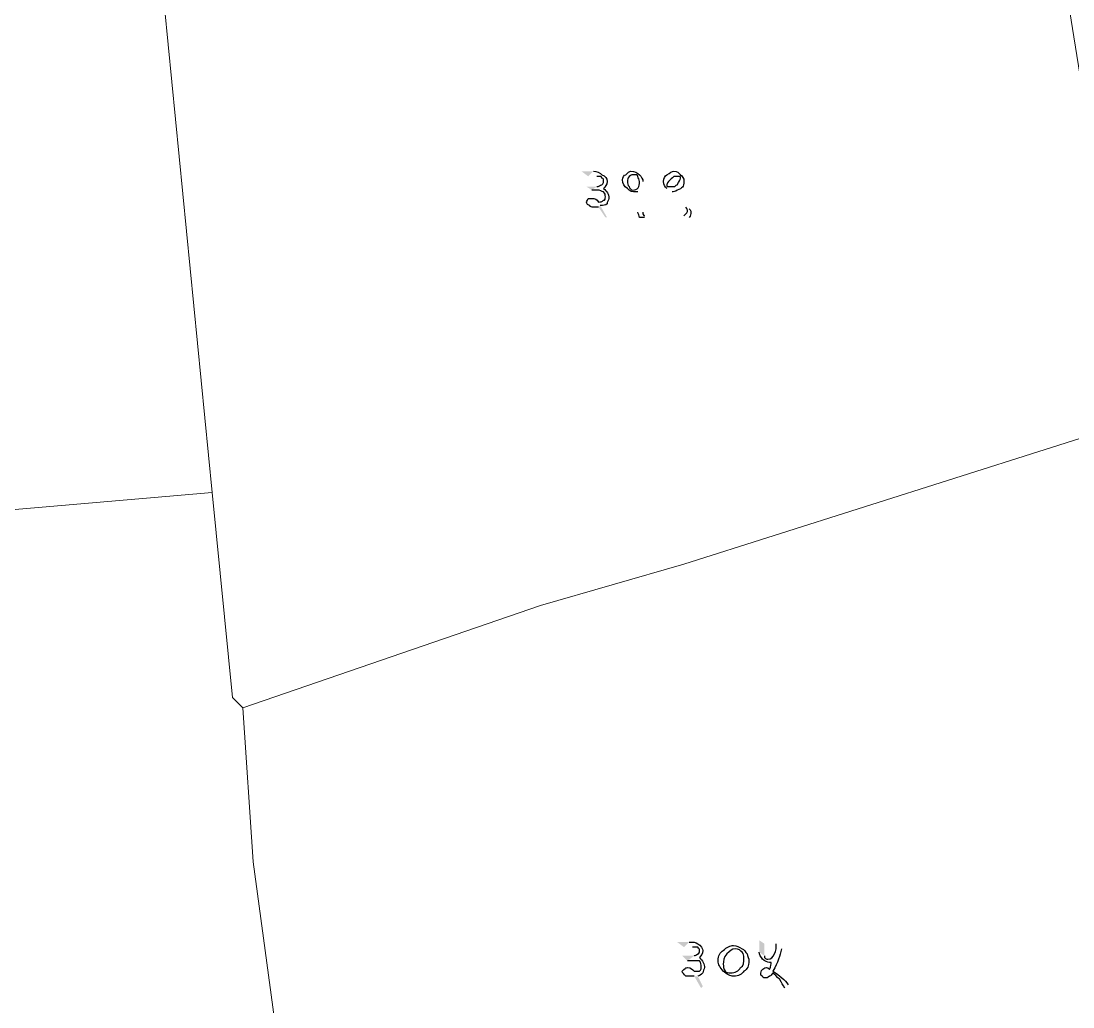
# Model space of a CAD drawing. Header units: inches. Extents: x -9985691 to 3643, y -3270716 to 4788.
# Drawn here: x -4981698 to -4981185, y -3259766 to -3259286 of the extents above; entities that cross this region are included whole.
import ezdxf

# ---------------------------------------------------------------- set-up
doc = ezdxf.new("R2010")
doc.units = ezdxf.units.IN
doc.header["$LTSCALE"] = 2
doc.header["$MEASUREMENT"] = 0
doc.layers.add('PDF_Geometry', color=7, linetype='CONTINUOUS')
doc.layers.add('PDF_Solid Fills', color=7, linetype='CONTINUOUS')

msp = doc.modelspace()

# ---------------------------------------------------------------- hatches: boundary and pattern name
at = {"layer": 'PDF_Solid Fills', "transparency": 33554559}
h = msp.add_hatch(color=256, dxfattribs=at)
h.paths.add_polyline_path([(-4981421.1, -3259361.32), (-4981424.43, -3259358.82), (-4981418.6, -3259358.82)], flags=0)
h.paths.add_polyline_path([(-4981415.27, -3259375.48), (-4981411.93, -3259381.32), (-4981412.77, -3259381.32), (-4981416.1, -3259376.32)], flags=0)
h.paths.add_polyline_path([(-4981419.43, -3259367.98), (-4981421.93, -3259366.32), (-4981416.93, -3259366.32)], flags=0)
h.paths.add_polyline_path([(-4981394.43, -3259363.82), (-4981394.43, -3259378.82)], flags=0)
h.paths.add_polyline_path([(-4981393.6, -3259380.48), (-4981393.6, -3259381.32)], flags=0)
h.paths.add_polyline_path([(-4981380.27, -3259368.82), (-4981371.93, -3259377.15)], flags=0)
h.paths.add_polyline_path([(-4981371.93, -3259381.32), (-4981374.43, -3259380.48)], flags=0)
h.paths.add_polyline_path([(-4981373.6, -3259376.32), (-4981382.77, -3259367.15)], flags=0)
h = msp.add_hatch(color=256, dxfattribs=at)
h.paths.add_polyline_path([(-4981421.1, -3259361.32), (-4981424.43, -3259358.82), (-4981418.6, -3259358.82)], flags=0)
h.paths.add_polyline_path([(-4981415.27, -3259375.48), (-4981411.93, -3259381.32), (-4981412.77, -3259381.32), (-4981416.1, -3259376.32)], flags=0)
h.paths.add_polyline_path([(-4981419.43, -3259367.98), (-4981421.93, -3259366.32), (-4981416.93, -3259366.32)], flags=0)
h.paths.add_polyline_path([(-4981394.43, -3259363.82), (-4981394.43, -3259378.82)], flags=0)
h.paths.add_polyline_path([(-4981393.6, -3259380.48), (-4981393.6, -3259381.32)], flags=0)
h.paths.add_polyline_path([(-4981380.27, -3259368.82), (-4981371.93, -3259377.15)], flags=0)
h.paths.add_polyline_path([(-4981371.93, -3259381.32), (-4981374.43, -3259380.48)], flags=0)
h.paths.add_polyline_path([(-4981373.6, -3259376.32), (-4981382.77, -3259367.15)], flags=0)
h = msp.add_hatch(color=256, dxfattribs=at)
h.paths.add_polyline_path([(-4981374.43, -3259737.15), (-4981377.76, -3259734.65), (-4981371.93, -3259734.65)], flags=0)
h.paths.add_polyline_path([(-4981367.76, -3259751.31), (-4981365.26, -3259756.31), (-4981366.1, -3259757.15), (-4981369.43, -3259751.31)], flags=0)
h.paths.add_polyline_path([(-4981372.76, -3259743.81), (-4981375.26, -3259741.31), (-4981369.43, -3259741.31)], flags=0)
h.paths.add_polyline_path([(-4981329.43, -3259735.48), (-4981326.93, -3259737.98)], flags=0)
h.paths.add_polyline_path([(-4981323.6, -3259755.48), (-4981325.26, -3259757.15)], flags=0)
h.paths.add_polyline_path([(-4981337.76, -3259739.65), (-4981337.76, -3259733.81), (-4981335.26, -3259735.48), (-4981335.26, -3259741.31)], flags=0)
h = msp.add_hatch(color=256, dxfattribs=at)
h.paths.add_polyline_path([(-4981374.43, -3259737.15), (-4981377.76, -3259734.65), (-4981371.93, -3259734.65)], flags=0)
h.paths.add_polyline_path([(-4981367.76, -3259751.31), (-4981365.26, -3259756.31), (-4981366.1, -3259757.15), (-4981369.43, -3259751.31)], flags=0)
h.paths.add_polyline_path([(-4981372.76, -3259743.81), (-4981375.26, -3259741.31), (-4981369.43, -3259741.31)], flags=0)
h.paths.add_polyline_path([(-4981329.43, -3259735.48), (-4981326.93, -3259737.98)], flags=0)
h.paths.add_polyline_path([(-4981323.6, -3259755.48), (-4981325.26, -3259757.15)], flags=0)
h.paths.add_polyline_path([(-4981337.76, -3259739.65), (-4981337.76, -3259733.81), (-4981335.26, -3259735.48), (-4981335.26, -3259741.31)], flags=0)

# ---------------------------------------------------------------- linework, layer by layer
at = {"layer": 'PDF_Geometry', "lineweight": 9}
msp.add_lwpolyline([(-4981154.43, -3259480.48), (-4981219.43, -3259075.48), (-4981244.43, -3258905.48), (-4981124.43, -3258855.48)], dxfattribs=at)
msp.add_lwpolyline([(-4981154.43, -3259480.48), (-4981219.43, -3259075.48), (-4981244.43, -3258905.48), (-4981124.43, -3258855.48)], dxfattribs=at)
msp.add_lwpolyline([(-4981154.43, -3259480.48), (-4981219.43, -3259075.48), (-4981244.43, -3258905.48), (-4981124.43, -3258855.48)], dxfattribs=at)
msp.add_lwpolyline([(-4981154.43, -3259480.48), (-4981219.43, -3259075.48), (-4981244.43, -3258905.48), (-4981124.43, -3258855.48)], dxfattribs=at)
for points in [[(-4981629.43, -3259260.48), (-4981604.43, -3259515.48), (-4982009.43, -3259550.48), (-4982044.43, -3259555.48), (-4982049.43, -3259555.48), (-4982064.43, -3259275.48), (-4981769.43, -3259075.48), (-4981654.43, -3259030.48), (-4981639.43, -3259165.48)], [(-4981629.43, -3259260.48), (-4981604.43, -3259515.48), (-4982009.43, -3259550.48), (-4982044.43, -3259555.48), (-4982049.43, -3259555.48), (-4982064.43, -3259275.48), (-4981769.43, -3259075.48), (-4981654.43, -3259030.48), (-4981639.43, -3259165.48)], [(-4981629.43, -3259260.48), (-4981604.43, -3259515.48), (-4982009.43, -3259550.48), (-4982044.43, -3259555.48), (-4982049.43, -3259555.48), (-4982064.43, -3259275.48), (-4981769.43, -3259075.48), (-4981654.43, -3259030.48), (-4981639.43, -3259165.48)], [(-4981629.43, -3259260.48), (-4981604.43, -3259515.48), (-4982009.43, -3259550.48), (-4982044.43, -3259555.48), (-4982049.43, -3259555.48), (-4982064.43, -3259275.48), (-4981769.43, -3259075.48), (-4981654.43, -3259030.48), (-4981639.43, -3259165.48)], [(-4981154.43, -3259480.48), (-4981374.43, -3259550.48), (-4981444.43, -3259570.48), (-4981589.43, -3259620.48), (-4981594.43, -3259615.48), (-4981604.43, -3259515.48), (-4981629.43, -3259260.48), (-4981454.43, -3259180.48), (-4981219.43, -3259075.48)], [(-4981154.43, -3259480.48), (-4981374.43, -3259550.48), (-4981444.43, -3259570.48), (-4981589.43, -3259620.48), (-4981594.43, -3259615.48), (-4981604.43, -3259515.48), (-4981629.43, -3259260.48), (-4981454.43, -3259180.48), (-4981219.43, -3259075.48)], [(-4981154.43, -3259480.48), (-4981374.43, -3259550.48), (-4981444.43, -3259570.48), (-4981589.43, -3259620.48), (-4981594.43, -3259615.48), (-4981604.43, -3259515.48), (-4981629.43, -3259260.48), (-4981454.43, -3259180.48), (-4981219.43, -3259075.48)], [(-4981154.43, -3259480.48), (-4981374.43, -3259550.48), (-4981444.43, -3259570.48), (-4981589.43, -3259620.48), (-4981594.43, -3259615.48), (-4981604.43, -3259515.48), (-4981629.43, -3259260.48), (-4981454.43, -3259180.48), (-4981219.43, -3259075.48)], [(-4981114.43, -3259800.48), (-4981389.43, -3260055.48), (-4981479.43, -3260060.48), (-4981534.43, -3260065.48), (-4981584.43, -3259695.48), (-4981589.43, -3259620.48), (-4981444.43, -3259570.48), (-4981374.43, -3259550.48), (-4981154.43, -3259480.48)], [(-4981114.43, -3259800.48), (-4981389.43, -3260055.48), (-4981479.43, -3260060.48), (-4981534.43, -3260065.48), (-4981584.43, -3259695.48), (-4981589.43, -3259620.48), (-4981444.43, -3259570.48), (-4981374.43, -3259550.48), (-4981154.43, -3259480.48)], [(-4981114.43, -3259800.48), (-4981389.43, -3260055.48), (-4981479.43, -3260060.48), (-4981534.43, -3260065.48), (-4981584.43, -3259695.48), (-4981589.43, -3259620.48), (-4981444.43, -3259570.48), (-4981374.43, -3259550.48), (-4981154.43, -3259480.48)], [(-4981114.43, -3259800.48), (-4981389.43, -3260055.48), (-4981479.43, -3260060.48), (-4981534.43, -3260065.48), (-4981584.43, -3259695.48), (-4981589.43, -3259620.48), (-4981444.43, -3259570.48), (-4981374.43, -3259550.48), (-4981154.43, -3259480.48)], [(-4981589.43, -3259620.48), (-4981584.43, -3259695.48), (-4981534.43, -3260065.48), (-4981934.43, -3260090.48), (-4981989.43, -3260090.48), (-4982034.43, -3259735.48), (-4982044.43, -3259590.48), (-4982049.43, -3259580.48), (-4982049.43, -3259555.48), (-4982044.43, -3259555.48), (-4982009.43, -3259550.48), (-4981604.43, -3259515.48), (-4981594.43, -3259615.48)], [(-4981589.43, -3259620.48), (-4981584.43, -3259695.48), (-4981534.43, -3260065.48), (-4981934.43, -3260090.48), (-4981989.43, -3260090.48), (-4982034.43, -3259735.48), (-4982044.43, -3259590.48), (-4982049.43, -3259580.48), (-4982049.43, -3259555.48), (-4982044.43, -3259555.48), (-4982009.43, -3259550.48), (-4981604.43, -3259515.48), (-4981594.43, -3259615.48)], [(-4981589.43, -3259620.48), (-4981584.43, -3259695.48), (-4981534.43, -3260065.48), (-4981934.43, -3260090.48), (-4981989.43, -3260090.48), (-4982034.43, -3259735.48), (-4982044.43, -3259590.48), (-4982049.43, -3259580.48), (-4982049.43, -3259555.48), (-4982044.43, -3259555.48), (-4982009.43, -3259550.48), (-4981604.43, -3259515.48), (-4981594.43, -3259615.48)], [(-4981589.43, -3259620.48), (-4981584.43, -3259695.48), (-4981534.43, -3260065.48), (-4981934.43, -3260090.48), (-4981989.43, -3260090.48), (-4982034.43, -3259735.48), (-4982044.43, -3259590.48), (-4982049.43, -3259580.48), (-4982049.43, -3259555.48), (-4982044.43, -3259555.48), (-4982009.43, -3259550.48), (-4981604.43, -3259515.48), (-4981594.43, -3259615.48)]]:
    msp.add_lwpolyline(points, close=True, dxfattribs=at)
at = {"layer": 'PDF_Geometry', "lineweight": 25}
for points in [[(-4981418.6, -3259358.82), (-4981416.93, -3259358.82), (-4981415.27, -3259359.65), (-4981414.43, -3259360.48)], [(-4981418.6, -3259358.82), (-4981416.93, -3259358.82), (-4981415.27, -3259359.65), (-4981414.43, -3259360.48)], [(-4981414.43, -3259362.15), (-4981414.43, -3259361.32), (-4981415.27, -3259361.32), (-4981416.93, -3259361.32)], [(-4981414.43, -3259362.15), (-4981414.43, -3259361.32), (-4981415.27, -3259361.32), (-4981416.93, -3259361.32)], [(-4981414.43, -3259360.48), (-4981412.77, -3259361.32), (-4981411.93, -3259362.15), (-4981411.93, -3259363.82)], [(-4981414.43, -3259360.48), (-4981412.77, -3259361.32), (-4981411.93, -3259362.15), (-4981411.93, -3259363.82)], [(-4981413.6, -3259363.82), (-4981413.6, -3259362.98), (-4981413.6, -3259362.15), (-4981414.43, -3259362.15)], [(-4981413.6, -3259363.82), (-4981413.6, -3259362.98), (-4981413.6, -3259362.15), (-4981414.43, -3259362.15)], [(-4981404.43, -3259362.98), (-4981404.43, -3259362.15), (-4981403.6, -3259360.48), (-4981402.77, -3259360.48)], [(-4981404.43, -3259362.98), (-4981404.43, -3259362.15), (-4981403.6, -3259360.48), (-4981402.77, -3259360.48)], [(-4981401.93, -3259367.15), (-4981403.6, -3259366.32), (-4981404.43, -3259364.65), (-4981404.43, -3259362.98)], [(-4981401.93, -3259367.15), (-4981403.6, -3259366.32), (-4981404.43, -3259364.65), (-4981404.43, -3259362.98)], [(-4981402.77, -3259360.48), (-4981401.93, -3259359.65), (-4981401.1, -3259358.82), (-4981400.27, -3259358.82)], [(-4981402.77, -3259360.48), (-4981401.93, -3259359.65), (-4981401.1, -3259358.82), (-4981400.27, -3259358.82)], [(-4981401.1, -3259361.32), (-4981401.93, -3259362.15), (-4981401.93, -3259362.98), (-4981401.93, -3259363.82)], [(-4981401.1, -3259361.32), (-4981401.93, -3259362.15), (-4981401.93, -3259362.98), (-4981401.93, -3259363.82)], [(-4981398.6, -3259360.48), (-4981399.43, -3259360.48), (-4981400.27, -3259360.48), (-4981401.1, -3259361.32)], [(-4981398.6, -3259360.48), (-4981399.43, -3259360.48), (-4981400.27, -3259360.48), (-4981401.1, -3259361.32)], [(-4981400.27, -3259358.82), (-4981398.6, -3259358.82), (-4981396.93, -3259359.65), (-4981396.1, -3259360.48)], [(-4981400.27, -3259358.82), (-4981398.6, -3259358.82), (-4981396.93, -3259359.65), (-4981396.1, -3259360.48)], [(-4981396.93, -3259361.32), (-4981396.93, -3259360.48), (-4981397.77, -3259360.48), (-4981398.6, -3259360.48)], [(-4981396.93, -3259361.32), (-4981396.93, -3259360.48), (-4981397.77, -3259360.48), (-4981398.6, -3259360.48)], [(-4981396.1, -3259363.82), (-4981396.1, -3259362.98), (-4981396.93, -3259362.15), (-4981396.93, -3259361.32)], [(-4981396.1, -3259363.82), (-4981396.1, -3259362.98), (-4981396.93, -3259362.15), (-4981396.93, -3259361.32)], [(-4981396.1, -3259360.48), (-4981395.27, -3259361.32), (-4981394.43, -3259362.98), (-4981394.43, -3259363.82)], [(-4981396.1, -3259360.48), (-4981395.27, -3259361.32), (-4981394.43, -3259362.98), (-4981394.43, -3259363.82)], [(-4981384.43, -3259363.82), (-4981384.43, -3259362.15), (-4981383.6, -3259361.32), (-4981382.77, -3259360.48)], [(-4981384.43, -3259363.82), (-4981384.43, -3259362.15), (-4981383.6, -3259361.32), (-4981382.77, -3259360.48)], [(-4981382.77, -3259360.48), (-4981381.1, -3259359.65), (-4981380.27, -3259358.82), (-4981379.43, -3259358.82)], [(-4981382.77, -3259360.48), (-4981381.1, -3259359.65), (-4981380.27, -3259358.82), (-4981379.43, -3259358.82)], [(-4981379.43, -3259361.32), (-4981380.27, -3259362.15), (-4981381.1, -3259362.98), (-4981381.93, -3259363.82)], [(-4981379.43, -3259361.32), (-4981380.27, -3259362.15), (-4981381.1, -3259362.98), (-4981381.93, -3259363.82)], [(-4981379.43, -3259358.82), (-4981377.77, -3259358.82), (-4981376.93, -3259359.65), (-4981376.1, -3259360.48)], [(-4981379.43, -3259358.82), (-4981377.77, -3259358.82), (-4981376.93, -3259359.65), (-4981376.1, -3259360.48)], [(-4981377.77, -3259361.32), (-4981377.77, -3259361.32), (-4981378.6, -3259361.32), (-4981379.43, -3259361.32)], [(-4981377.77, -3259361.32), (-4981377.77, -3259361.32), (-4981378.6, -3259361.32), (-4981379.43, -3259361.32)], [(-4981376.1, -3259362.15), (-4981376.1, -3259361.32), (-4981376.1, -3259361.32), (-4981377.77, -3259361.32)], [(-4981376.1, -3259362.15), (-4981376.1, -3259361.32), (-4981376.1, -3259361.32), (-4981377.77, -3259361.32)], [(-4981377.77, -3259365.48), (-4981376.93, -3259363.82), (-4981376.1, -3259362.98), (-4981376.1, -3259362.15)], [(-4981377.77, -3259365.48), (-4981376.93, -3259363.82), (-4981376.1, -3259362.98), (-4981376.1, -3259362.15)], [(-4981376.1, -3259360.48), (-4981375.27, -3259361.32), (-4981374.43, -3259362.15), (-4981374.43, -3259363.82)], [(-4981376.1, -3259360.48), (-4981375.27, -3259361.32), (-4981374.43, -3259362.15), (-4981374.43, -3259363.82)], [(-4981417.77, -3259367.98), (-4981418.6, -3259367.98), (-4981419.43, -3259367.98), (-4981419.43, -3259367.98)], [(-4981417.77, -3259367.98), (-4981418.6, -3259367.98), (-4981419.43, -3259367.98), (-4981419.43, -3259367.98)], [(-4981416.93, -3259367.98), (-4981416.93, -3259367.98), (-4981417.77, -3259367.98), (-4981417.77, -3259367.98)], [(-4981416.93, -3259367.98), (-4981416.93, -3259367.98), (-4981417.77, -3259367.98), (-4981417.77, -3259367.98)], [(-4981416.93, -3259366.32), (-4981416.1, -3259366.32), (-4981415.27, -3259365.48), (-4981414.43, -3259365.48)], [(-4981416.93, -3259366.32), (-4981416.1, -3259366.32), (-4981415.27, -3259365.48), (-4981414.43, -3259365.48)], [(-4981413.6, -3259368.82), (-4981414.43, -3259368.82), (-4981415.27, -3259367.98), (-4981416.93, -3259367.98)], [(-4981413.6, -3259368.82), (-4981414.43, -3259368.82), (-4981415.27, -3259367.98), (-4981416.93, -3259367.98)], [(-4981414.43, -3259365.48), (-4981413.6, -3259364.65), (-4981413.6, -3259363.82), (-4981413.6, -3259363.82)], [(-4981414.43, -3259365.48), (-4981413.6, -3259364.65), (-4981413.6, -3259363.82), (-4981413.6, -3259363.82)], [(-4981411.93, -3259363.82), (-4981411.93, -3259365.48), (-4981412.77, -3259366.32), (-4981413.6, -3259367.15)], [(-4981411.93, -3259363.82), (-4981411.93, -3259365.48), (-4981412.77, -3259366.32), (-4981413.6, -3259367.15)], [(-4981413.6, -3259367.15), (-4981411.93, -3259368.82), (-4981411.1, -3259369.65), (-4981411.1, -3259372.15)], [(-4981413.6, -3259367.15), (-4981411.93, -3259368.82), (-4981411.1, -3259369.65), (-4981411.1, -3259372.15)], [(-4981412.77, -3259371.32), (-4981412.77, -3259370.48), (-4981412.77, -3259369.65), (-4981413.6, -3259368.82)], [(-4981412.77, -3259371.32), (-4981412.77, -3259370.48), (-4981412.77, -3259369.65), (-4981413.6, -3259368.82)], [(-4981401.93, -3259363.82), (-4981401.93, -3259364.65), (-4981401.93, -3259365.48), (-4981401.1, -3259366.32)], [(-4981401.93, -3259363.82), (-4981401.93, -3259364.65), (-4981401.93, -3259365.48), (-4981401.1, -3259366.32)], [(-4981397.77, -3259368.82), (-4981399.43, -3259368.82), (-4981401.1, -3259368.82), (-4981401.93, -3259367.15)], [(-4981397.77, -3259368.82), (-4981399.43, -3259368.82), (-4981401.1, -3259368.82), (-4981401.93, -3259367.15)], [(-4981401.1, -3259366.32), (-4981401.1, -3259367.15), (-4981400.27, -3259367.98), (-4981399.43, -3259367.98)], [(-4981401.1, -3259366.32), (-4981401.1, -3259367.15), (-4981400.27, -3259367.98), (-4981399.43, -3259367.98)], [(-4981399.43, -3259367.98), (-4981396.93, -3259367.98), (-4981396.1, -3259366.32), (-4981396.1, -3259363.82)], [(-4981399.43, -3259367.98), (-4981396.93, -3259367.98), (-4981396.1, -3259366.32), (-4981396.1, -3259363.82)], [(-4981396.93, -3259368.82), (-4981396.93, -3259368.82), (-4981397.77, -3259368.82), (-4981397.77, -3259368.82)], [(-4981396.93, -3259368.82), (-4981396.93, -3259368.82), (-4981397.77, -3259368.82), (-4981397.77, -3259368.82)], [(-4981382.77, -3259367.15), (-4981383.6, -3259366.32), (-4981384.43, -3259365.48), (-4981384.43, -3259363.82)], [(-4981382.77, -3259367.15), (-4981383.6, -3259366.32), (-4981384.43, -3259365.48), (-4981384.43, -3259363.82)], [(-4981381.93, -3259363.82), (-4981382.77, -3259364.65), (-4981382.77, -3259365.48), (-4981382.77, -3259365.48)], [(-4981381.93, -3259363.82), (-4981382.77, -3259364.65), (-4981382.77, -3259365.48), (-4981382.77, -3259365.48)], [(-4981382.77, -3259365.48), (-4981382.77, -3259366.32), (-4981382.77, -3259366.32), (-4981382.77, -3259366.32)], [(-4981382.77, -3259365.48), (-4981382.77, -3259366.32), (-4981382.77, -3259366.32), (-4981382.77, -3259366.32)], [(-4981382.77, -3259366.32), (-4981381.93, -3259366.32), (-4981381.93, -3259366.32), (-4981381.1, -3259366.32)], [(-4981382.77, -3259366.32), (-4981381.93, -3259366.32), (-4981381.93, -3259366.32), (-4981381.1, -3259366.32)], [(-4981381.1, -3259366.32), (-4981381.1, -3259366.32), (-4981380.27, -3259366.32), (-4981379.43, -3259366.32)], [(-4981381.1, -3259366.32), (-4981381.1, -3259366.32), (-4981380.27, -3259366.32), (-4981379.43, -3259366.32)], [(-4981377.77, -3259367.98), (-4981378.6, -3259368.82), (-4981379.43, -3259368.82), (-4981380.27, -3259368.82)], [(-4981377.77, -3259367.98), (-4981378.6, -3259368.82), (-4981379.43, -3259368.82), (-4981380.27, -3259368.82)], [(-4981379.43, -3259366.32), (-4981378.6, -3259366.32), (-4981378.6, -3259365.48), (-4981377.77, -3259365.48)], [(-4981379.43, -3259366.32), (-4981378.6, -3259366.32), (-4981378.6, -3259365.48), (-4981377.77, -3259365.48)], [(-4981374.43, -3259363.82), (-4981374.43, -3259366.32), (-4981375.27, -3259367.15), (-4981377.77, -3259367.98)], [(-4981374.43, -3259363.82), (-4981374.43, -3259366.32), (-4981375.27, -3259367.15), (-4981377.77, -3259367.98)], [(-4981421.93, -3259373.82), (-4981421.93, -3259372.98), (-4981421.1, -3259372.98), (-4981421.1, -3259372.15)], [(-4981421.93, -3259373.82), (-4981421.93, -3259372.98), (-4981421.1, -3259372.98), (-4981421.1, -3259372.15)], [(-4981420.27, -3259375.48), (-4981421.1, -3259375.48), (-4981421.93, -3259374.65), (-4981421.93, -3259373.82)], [(-4981420.27, -3259375.48), (-4981421.1, -3259375.48), (-4981421.93, -3259374.65), (-4981421.93, -3259373.82)], [(-4981421.1, -3259372.15), (-4981420.27, -3259372.15), (-4981420.27, -3259372.15), (-4981419.43, -3259372.15)], [(-4981421.1, -3259372.15), (-4981420.27, -3259372.15), (-4981420.27, -3259372.15), (-4981419.43, -3259372.15)], [(-4981419.43, -3259372.15), (-4981417.77, -3259372.15), (-4981416.93, -3259372.15), (-4981416.1, -3259373.82)], [(-4981419.43, -3259372.15), (-4981417.77, -3259372.15), (-4981416.93, -3259372.15), (-4981416.1, -3259373.82)], [(-4981416.1, -3259373.82), (-4981415.27, -3259373.82), (-4981414.43, -3259373.82), (-4981413.6, -3259372.98)], [(-4981416.1, -3259373.82), (-4981415.27, -3259373.82), (-4981414.43, -3259373.82), (-4981413.6, -3259372.98)], [(-4981413.6, -3259372.98), (-4981412.77, -3259372.98), (-4981412.77, -3259372.15), (-4981412.77, -3259371.32)], [(-4981413.6, -3259372.98), (-4981412.77, -3259372.98), (-4981412.77, -3259372.15), (-4981412.77, -3259371.32)], [(-4981411.1, -3259372.15), (-4981411.1, -3259372.98), (-4981411.93, -3259373.82), (-4981411.93, -3259374.65)], [(-4981411.1, -3259372.15), (-4981411.1, -3259372.98), (-4981411.93, -3259373.82), (-4981411.93, -3259374.65)], [(-4981418.6, -3259376.32), (-4981419.43, -3259376.32), (-4981420.27, -3259376.32), (-4981420.27, -3259375.48)], [(-4981418.6, -3259376.32), (-4981419.43, -3259376.32), (-4981420.27, -3259376.32), (-4981420.27, -3259375.48)], [(-4981416.1, -3259376.32), (-4981416.93, -3259376.32), (-4981417.77, -3259376.32), (-4981418.6, -3259376.32)], [(-4981416.1, -3259376.32), (-4981416.93, -3259376.32), (-4981417.77, -3259376.32), (-4981418.6, -3259376.32)], [(-4981411.93, -3259374.65), (-4981412.77, -3259375.48), (-4981413.6, -3259375.48), (-4981415.27, -3259375.48)], [(-4981411.93, -3259374.65), (-4981412.77, -3259375.48), (-4981413.6, -3259375.48), (-4981415.27, -3259375.48)], [(-4981396.1, -3259381.32), (-4981396.1, -3259380.48), (-4981396.93, -3259379.65), (-4981396.93, -3259378.82)], [(-4981396.1, -3259381.32), (-4981396.1, -3259380.48), (-4981396.93, -3259379.65), (-4981396.93, -3259378.82)], [(-4981394.43, -3259378.82), (-4981394.43, -3259379.65), (-4981394.43, -3259379.65), (-4981394.43, -3259379.65)], [(-4981394.43, -3259378.82), (-4981394.43, -3259379.65), (-4981394.43, -3259379.65), (-4981394.43, -3259379.65)], [(-4981372.77, -3259377.98), (-4981372.77, -3259377.98), (-4981372.77, -3259377.15), (-4981373.6, -3259376.32)], [(-4981372.77, -3259377.98), (-4981372.77, -3259377.98), (-4981372.77, -3259377.15), (-4981373.6, -3259376.32)], [(-4981373.6, -3259379.65), (-4981372.77, -3259378.82), (-4981372.77, -3259378.82), (-4981372.77, -3259377.98)], [(-4981373.6, -3259379.65), (-4981372.77, -3259378.82), (-4981372.77, -3259378.82), (-4981372.77, -3259377.98)], [(-4981371.93, -3259377.15), (-4981371.1, -3259377.98), (-4981371.1, -3259377.98), (-4981371.1, -3259378.82)], [(-4981371.93, -3259377.15), (-4981371.1, -3259377.98), (-4981371.1, -3259377.98), (-4981371.1, -3259378.82)], [(-4981371.1, -3259378.82), (-4981371.1, -3259379.65), (-4981371.1, -3259380.48), (-4981371.93, -3259381.32)], [(-4981371.1, -3259378.82), (-4981371.1, -3259379.65), (-4981371.1, -3259380.48), (-4981371.93, -3259381.32)], [(-4981393.6, -3259381.32), (-4981394.43, -3259381.32), (-4981395.27, -3259381.32), (-4981396.1, -3259381.32)], [(-4981393.6, -3259381.32), (-4981394.43, -3259381.32), (-4981395.27, -3259381.32), (-4981396.1, -3259381.32)], [(-4981394.43, -3259379.65), (-4981394.43, -3259380.48), (-4981393.6, -3259380.48), (-4981393.6, -3259380.48)], [(-4981394.43, -3259379.65), (-4981394.43, -3259380.48), (-4981393.6, -3259380.48), (-4981393.6, -3259380.48)], [(-4981374.43, -3259380.48), (-4981374.43, -3259380.48), (-4981373.6, -3259379.65), (-4981373.6, -3259379.65)], [(-4981374.43, -3259380.48), (-4981374.43, -3259380.48), (-4981373.6, -3259379.65), (-4981373.6, -3259379.65)], [(-4981371.93, -3259734.65), (-4981370.26, -3259734.65), (-4981368.6, -3259734.65), (-4981367.76, -3259735.48)], [(-4981371.93, -3259734.65), (-4981370.26, -3259734.65), (-4981368.6, -3259734.65), (-4981367.76, -3259735.48)], [(-4981367.76, -3259737.15), (-4981367.76, -3259737.15), (-4981368.6, -3259737.15), (-4981370.26, -3259737.15)], [(-4981367.76, -3259737.15), (-4981367.76, -3259737.15), (-4981368.6, -3259737.15), (-4981370.26, -3259737.15)], [(-4981367.76, -3259735.48), (-4981366.1, -3259736.31), (-4981365.26, -3259737.98), (-4981365.26, -3259738.81)], [(-4981367.76, -3259735.48), (-4981366.1, -3259736.31), (-4981365.26, -3259737.98), (-4981365.26, -3259738.81)], [(-4981366.93, -3259738.81), (-4981366.93, -3259737.98), (-4981366.93, -3259737.98), (-4981367.76, -3259737.15)], [(-4981366.93, -3259738.81), (-4981366.93, -3259737.98), (-4981366.93, -3259737.98), (-4981367.76, -3259737.15)], [(-4981355.26, -3259738.81), (-4981353.6, -3259737.15), (-4981351.93, -3259736.31), (-4981350.26, -3259736.31)], [(-4981355.26, -3259738.81), (-4981353.6, -3259737.15), (-4981351.93, -3259736.31), (-4981350.26, -3259736.31)], [(-4981349.43, -3259737.98), (-4981351.1, -3259737.98), (-4981351.93, -3259738.81), (-4981353.6, -3259740.48)], [(-4981349.43, -3259737.98), (-4981351.1, -3259737.98), (-4981351.93, -3259738.81), (-4981353.6, -3259740.48)], [(-4981350.26, -3259736.31), (-4981348.6, -3259736.31), (-4981347.76, -3259737.15), (-4981346.1, -3259737.98)], [(-4981350.26, -3259736.31), (-4981348.6, -3259736.31), (-4981347.76, -3259737.15), (-4981346.1, -3259737.98)], [(-4981346.1, -3259739.65), (-4981346.93, -3259738.81), (-4981347.76, -3259737.98), (-4981349.43, -3259737.98)], [(-4981346.1, -3259739.65), (-4981346.93, -3259738.81), (-4981347.76, -3259737.98), (-4981349.43, -3259737.98)], [(-4981346.1, -3259737.98), (-4981345.26, -3259737.98), (-4981344.43, -3259739.65), (-4981343.6, -3259740.48)], [(-4981346.1, -3259737.98), (-4981345.26, -3259737.98), (-4981344.43, -3259739.65), (-4981343.6, -3259740.48)], [(-4981326.93, -3259737.98), (-4981327.76, -3259741.31), (-4981328.6, -3259744.65), (-4981331.1, -3259748.81)], [(-4981326.93, -3259737.98), (-4981327.76, -3259741.31), (-4981328.6, -3259744.65), (-4981331.1, -3259748.81)], [(-4981330.26, -3259740.48), (-4981329.43, -3259738.81), (-4981329.43, -3259737.15), (-4981329.43, -3259735.48)], [(-4981330.26, -3259740.48), (-4981329.43, -3259738.81), (-4981329.43, -3259737.15), (-4981329.43, -3259735.48)], [(-4981369.43, -3259741.31), (-4981369.43, -3259741.31), (-4981368.6, -3259741.31), (-4981367.76, -3259740.48)], [(-4981369.43, -3259741.31), (-4981369.43, -3259741.31), (-4981368.6, -3259741.31), (-4981367.76, -3259740.48)], [(-4981367.76, -3259740.48), (-4981366.93, -3259740.48), (-4981366.93, -3259739.65), (-4981366.93, -3259738.81)], [(-4981367.76, -3259740.48), (-4981366.93, -3259740.48), (-4981366.93, -3259739.65), (-4981366.93, -3259738.81)], [(-4981365.26, -3259738.81), (-4981365.26, -3259740.48), (-4981366.1, -3259741.31), (-4981366.93, -3259742.15)], [(-4981365.26, -3259738.81), (-4981365.26, -3259740.48), (-4981366.1, -3259741.31), (-4981366.93, -3259742.15)], [(-4981366.93, -3259742.15), (-4981365.26, -3259743.81), (-4981364.43, -3259745.48), (-4981364.43, -3259747.15)], [(-4981366.93, -3259742.15), (-4981365.26, -3259743.81), (-4981364.43, -3259745.48), (-4981364.43, -3259747.15)], [(-4981357.76, -3259743.81), (-4981357.76, -3259741.31), (-4981356.93, -3259739.65), (-4981355.26, -3259738.81)], [(-4981357.76, -3259743.81), (-4981357.76, -3259741.31), (-4981356.93, -3259739.65), (-4981355.26, -3259738.81)], [(-4981353.6, -3259740.48), (-4981355.26, -3259742.15), (-4981355.26, -3259743.81), (-4981355.26, -3259745.48)], [(-4981353.6, -3259740.48), (-4981355.26, -3259742.15), (-4981355.26, -3259743.81), (-4981355.26, -3259745.48)], [(-4981346.93, -3259747.15), (-4981345.26, -3259746.31), (-4981345.26, -3259744.65), (-4981345.26, -3259742.15)], [(-4981346.93, -3259747.15), (-4981345.26, -3259746.31), (-4981345.26, -3259744.65), (-4981345.26, -3259742.15)], [(-4981345.26, -3259742.15), (-4981345.26, -3259741.31), (-4981345.26, -3259740.48), (-4981346.1, -3259739.65)], [(-4981345.26, -3259742.15), (-4981345.26, -3259741.31), (-4981345.26, -3259740.48), (-4981346.1, -3259739.65)], [(-4981343.6, -3259740.48), (-4981343.6, -3259741.31), (-4981342.76, -3259742.98), (-4981342.76, -3259743.81)], [(-4981343.6, -3259740.48), (-4981343.6, -3259741.31), (-4981342.76, -3259742.98), (-4981342.76, -3259743.81)], [(-4981336.1, -3259742.98), (-4981336.93, -3259742.15), (-4981337.76, -3259740.48), (-4981337.76, -3259739.65)], [(-4981336.1, -3259742.98), (-4981336.93, -3259742.15), (-4981337.76, -3259740.48), (-4981337.76, -3259739.65)], [(-4981332.76, -3259744.65), (-4981333.6, -3259744.65), (-4981335.26, -3259743.81), (-4981336.1, -3259742.98)], [(-4981332.76, -3259744.65), (-4981333.6, -3259744.65), (-4981335.26, -3259743.81), (-4981336.1, -3259742.98)], [(-4981335.26, -3259741.31), (-4981335.26, -3259741.31), (-4981335.26, -3259742.15), (-4981335.26, -3259742.15)], [(-4981335.26, -3259741.31), (-4981335.26, -3259741.31), (-4981335.26, -3259742.15), (-4981335.26, -3259742.15)], [(-4981335.26, -3259742.15), (-4981334.43, -3259742.98), (-4981334.43, -3259742.98), (-4981333.6, -3259742.98)], [(-4981335.26, -3259742.15), (-4981334.43, -3259742.98), (-4981334.43, -3259742.98), (-4981333.6, -3259742.98)], [(-4981333.6, -3259742.98), (-4981331.93, -3259742.98), (-4981331.1, -3259742.15), (-4981330.26, -3259740.48)], [(-4981333.6, -3259742.98), (-4981331.93, -3259742.98), (-4981331.1, -3259742.15), (-4981330.26, -3259740.48)], [(-4981375.26, -3259748.81), (-4981375.26, -3259748.81), (-4981374.43, -3259747.98), (-4981374.43, -3259747.98)], [(-4981375.26, -3259748.81), (-4981375.26, -3259748.81), (-4981374.43, -3259747.98), (-4981374.43, -3259747.98)], [(-4981374.43, -3259747.98), (-4981373.6, -3259747.15), (-4981373.6, -3259747.15), (-4981372.76, -3259747.15)], [(-4981374.43, -3259747.98), (-4981373.6, -3259747.15), (-4981373.6, -3259747.15), (-4981372.76, -3259747.15)], [(-4981371.1, -3259743.81), (-4981371.93, -3259743.81), (-4981372.76, -3259743.81), (-4981372.76, -3259743.81)], [(-4981371.1, -3259743.81), (-4981371.93, -3259743.81), (-4981372.76, -3259743.81), (-4981372.76, -3259743.81)], [(-4981372.76, -3259747.15), (-4981371.1, -3259747.15), (-4981370.26, -3259747.98), (-4981369.43, -3259748.81)], [(-4981372.76, -3259747.15), (-4981371.1, -3259747.15), (-4981370.26, -3259747.98), (-4981369.43, -3259748.81)], [(-4981370.26, -3259743.81), (-4981370.26, -3259743.81), (-4981371.1, -3259743.81), (-4981371.1, -3259743.81)], [(-4981370.26, -3259743.81), (-4981370.26, -3259743.81), (-4981371.1, -3259743.81), (-4981371.1, -3259743.81)], [(-4981366.93, -3259743.81), (-4981367.76, -3259743.81), (-4981368.6, -3259743.81), (-4981370.26, -3259743.81)], [(-4981366.93, -3259743.81), (-4981367.76, -3259743.81), (-4981368.6, -3259743.81), (-4981370.26, -3259743.81)], [(-4981366.1, -3259747.15), (-4981366.1, -3259745.48), (-4981366.1, -3259744.65), (-4981366.93, -3259743.81)], [(-4981366.1, -3259747.15), (-4981366.1, -3259745.48), (-4981366.1, -3259744.65), (-4981366.93, -3259743.81)], [(-4981366.93, -3259748.81), (-4981366.1, -3259747.98), (-4981366.1, -3259747.98), (-4981366.1, -3259747.15)], [(-4981366.93, -3259748.81), (-4981366.1, -3259747.98), (-4981366.1, -3259747.98), (-4981366.1, -3259747.15)], [(-4981364.43, -3259747.15), (-4981364.43, -3259747.98), (-4981365.26, -3259748.81), (-4981365.26, -3259749.65)], [(-4981364.43, -3259747.15), (-4981364.43, -3259747.98), (-4981365.26, -3259748.81), (-4981365.26, -3259749.65)], [(-4981355.26, -3259748.81), (-4981356.93, -3259747.15), (-4981357.76, -3259745.48), (-4981357.76, -3259743.81)], [(-4981355.26, -3259748.81), (-4981356.93, -3259747.15), (-4981357.76, -3259745.48), (-4981357.76, -3259743.81)], [(-4981355.26, -3259745.48), (-4981355.26, -3259746.31), (-4981355.26, -3259747.98), (-4981354.43, -3259748.81)], [(-4981355.26, -3259745.48), (-4981355.26, -3259746.31), (-4981355.26, -3259747.98), (-4981354.43, -3259748.81)], [(-4981351.93, -3259749.65), (-4981349.43, -3259749.65), (-4981347.76, -3259748.81), (-4981346.93, -3259747.15)], [(-4981351.93, -3259749.65), (-4981349.43, -3259749.65), (-4981347.76, -3259748.81), (-4981346.93, -3259747.15)], [(-4981342.76, -3259743.81), (-4981342.76, -3259746.31), (-4981343.6, -3259747.98), (-4981345.26, -3259748.81)], [(-4981342.76, -3259743.81), (-4981342.76, -3259746.31), (-4981343.6, -3259747.98), (-4981345.26, -3259748.81)], [(-4981336.93, -3259750.48), (-4981336.93, -3259749.65), (-4981336.93, -3259748.81), (-4981336.1, -3259747.98)], [(-4981336.93, -3259750.48), (-4981336.93, -3259749.65), (-4981336.93, -3259748.81), (-4981336.1, -3259747.98)], [(-4981336.1, -3259747.98), (-4981336.1, -3259747.98), (-4981335.26, -3259747.15), (-4981334.43, -3259747.15)], [(-4981336.1, -3259747.98), (-4981336.1, -3259747.98), (-4981335.26, -3259747.15), (-4981334.43, -3259747.15)], [(-4981334.43, -3259747.15), (-4981333.6, -3259747.15), (-4981333.6, -3259747.15), (-4981332.76, -3259747.98)], [(-4981334.43, -3259747.15), (-4981333.6, -3259747.15), (-4981333.6, -3259747.15), (-4981332.76, -3259747.98)], [(-4981332.76, -3259747.98), (-4981331.93, -3259746.31), (-4981331.93, -3259745.48), (-4981331.93, -3259744.65)], [(-4981331.93, -3259744.65), (-4981331.93, -3259744.65), (-4981331.93, -3259744.65), (-4981332.76, -3259744.65)], [(-4981332.76, -3259747.98), (-4981331.93, -3259746.31), (-4981331.93, -3259745.48), (-4981331.93, -3259744.65)], [(-4981331.93, -3259744.65), (-4981331.93, -3259744.65), (-4981331.93, -3259744.65), (-4981332.76, -3259744.65)], [(-4981373.6, -3259751.31), (-4981374.43, -3259750.48), (-4981375.26, -3259749.65), (-4981375.26, -3259748.81)], [(-4981373.6, -3259751.31), (-4981374.43, -3259750.48), (-4981375.26, -3259749.65), (-4981375.26, -3259748.81)], [(-4981371.93, -3259751.31), (-4981372.76, -3259751.31), (-4981372.76, -3259751.31), (-4981373.6, -3259751.31)], [(-4981371.93, -3259751.31), (-4981372.76, -3259751.31), (-4981372.76, -3259751.31), (-4981373.6, -3259751.31)], [(-4981369.43, -3259751.31), (-4981370.26, -3259751.31), (-4981371.1, -3259751.31), (-4981371.93, -3259751.31)], [(-4981369.43, -3259751.31), (-4981370.26, -3259751.31), (-4981371.1, -3259751.31), (-4981371.93, -3259751.31)], [(-4981369.43, -3259748.81), (-4981368.6, -3259748.81), (-4981367.76, -3259748.81), (-4981366.93, -3259748.81)], [(-4981369.43, -3259748.81), (-4981368.6, -3259748.81), (-4981367.76, -3259748.81), (-4981366.93, -3259748.81)], [(-4981365.26, -3259749.65), (-4981366.1, -3259750.48), (-4981366.93, -3259751.31), (-4981367.76, -3259751.31)], [(-4981365.26, -3259749.65), (-4981366.1, -3259750.48), (-4981366.93, -3259751.31), (-4981367.76, -3259751.31)], [(-4981350.26, -3259751.31), (-4981351.93, -3259751.31), (-4981353.6, -3259750.48), (-4981355.26, -3259748.81)], [(-4981350.26, -3259751.31), (-4981351.93, -3259751.31), (-4981353.6, -3259750.48), (-4981355.26, -3259748.81)], [(-4981354.43, -3259748.81), (-4981353.6, -3259749.65), (-4981352.76, -3259749.65), (-4981351.93, -3259749.65)], [(-4981354.43, -3259748.81), (-4981353.6, -3259749.65), (-4981352.76, -3259749.65), (-4981351.93, -3259749.65)], [(-4981345.26, -3259748.81), (-4981346.1, -3259750.48), (-4981347.76, -3259751.31), (-4981350.26, -3259751.31)], [(-4981345.26, -3259748.81), (-4981346.1, -3259750.48), (-4981347.76, -3259751.31), (-4981350.26, -3259751.31)], [(-4981336.1, -3259751.31), (-4981336.93, -3259751.31), (-4981336.93, -3259750.48), (-4981336.93, -3259750.48)], [(-4981336.1, -3259751.31), (-4981336.93, -3259751.31), (-4981336.93, -3259750.48), (-4981336.93, -3259750.48)], [(-4981334.43, -3259752.15), (-4981335.26, -3259752.15), (-4981336.1, -3259752.15), (-4981336.1, -3259751.31)], [(-4981334.43, -3259752.15), (-4981335.26, -3259752.15), (-4981336.1, -3259752.15), (-4981336.1, -3259751.31)], [(-4981332.76, -3259751.31), (-4981333.6, -3259752.15), (-4981334.43, -3259752.15), (-4981334.43, -3259752.15)], [(-4981332.76, -3259751.31), (-4981333.6, -3259752.15), (-4981334.43, -3259752.15), (-4981334.43, -3259752.15)], [(-4981331.1, -3259749.65), (-4981331.93, -3259750.48), (-4981331.93, -3259751.31), (-4981332.76, -3259751.31)], [(-4981331.1, -3259749.65), (-4981331.93, -3259750.48), (-4981331.93, -3259751.31), (-4981332.76, -3259751.31)], [(-4981331.1, -3259748.81), (-4981327.76, -3259751.31), (-4981325.26, -3259752.98), (-4981323.6, -3259755.48)], [(-4981331.1, -3259748.81), (-4981327.76, -3259751.31), (-4981325.26, -3259752.98), (-4981323.6, -3259755.48)], [(-4981327.76, -3259752.98), (-4981329.43, -3259751.31), (-4981330.26, -3259750.48), (-4981331.1, -3259749.65)], [(-4981327.76, -3259752.98), (-4981329.43, -3259751.31), (-4981330.26, -3259750.48), (-4981331.1, -3259749.65)], [(-4981325.26, -3259757.15), (-4981326.1, -3259755.48), (-4981326.93, -3259754.65), (-4981327.76, -3259752.98)], [(-4981325.26, -3259757.15), (-4981326.1, -3259755.48), (-4981326.93, -3259754.65), (-4981327.76, -3259752.98)]]:
    msp.add_open_spline(points, degree=3, dxfattribs=at)

doc.saveas('drawing.dxf')
